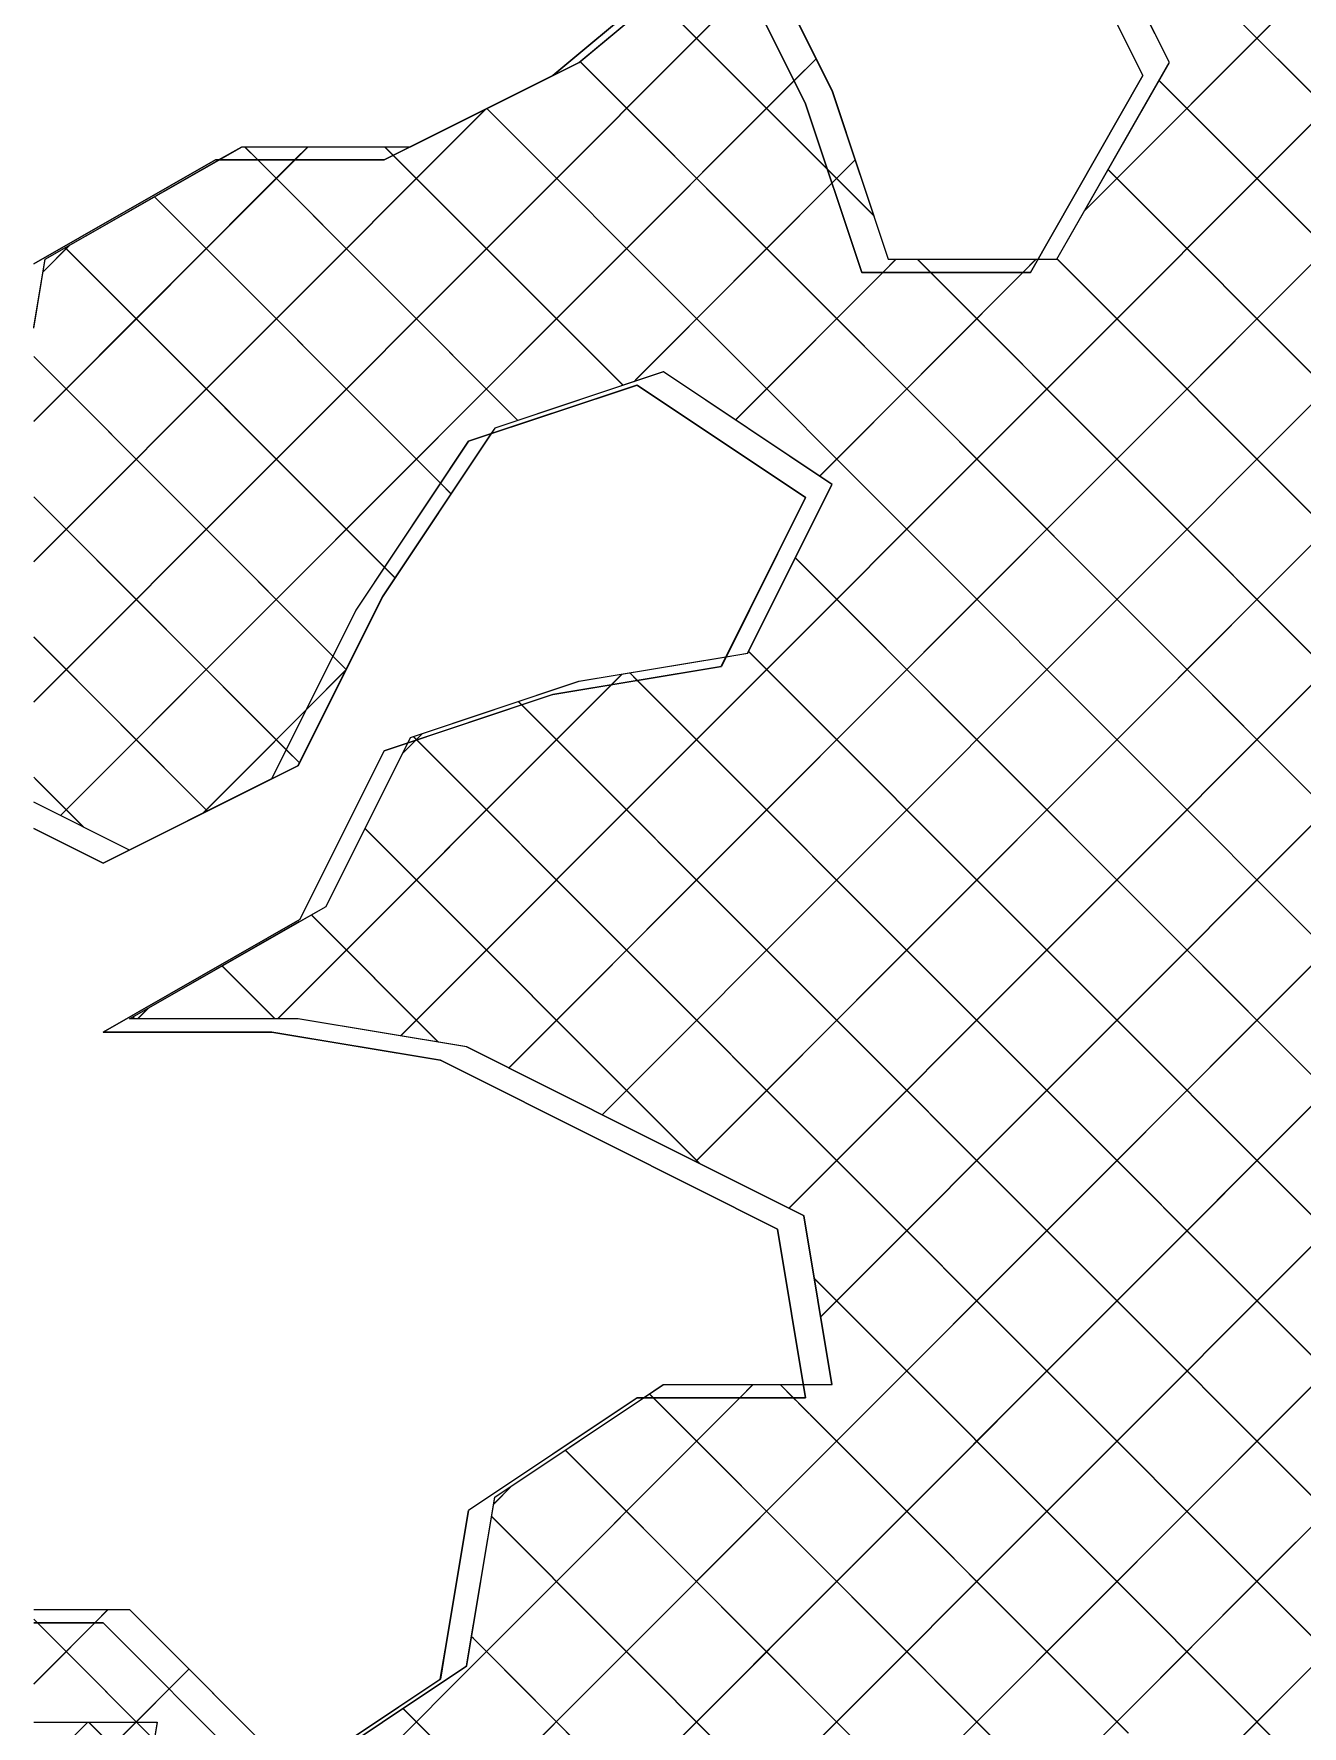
# Model space of a CAD drawing. Header units: millimetres. Extents: x -12186 to 152825, y -4386 to 9463.
# Drawn here: x 120202 to 120911, y 4770 to 5716 of the extents above; entities that cross this region are included whole.
import ezdxf

# ---------------------------------------------------------------- set-up
doc = ezdxf.new("R2010")
doc.units = ezdxf.units.MM
doc.layers.add('G-IMPT', color=8, linetype='Continuous', lineweight=5)
doc.layers.add('L-PLNT', color=71, linetype='Continuous', lineweight=5)

# ---------------------------------------------------------------- blocks, each defined once
blk = doc.blocks.new('SVA_Shades of Green Tree - Australian_Tree_based_on_Leopard_Tree_2901-1101184-Section 4')
at = {"layer": 'G-IMPT'}
for p, q in [((-39237.92, 4742.2), (-39207.67, 4772.5)), ((-39215.18, 4765.1), (-39207.8, 4772.5)), ((-39199.93, 4765.1), (-39207.31, 4772.5)), ((-39174.38, 4739.64), (-39207.18, 4772.5))]:
    blk.add_line(p, q, dxfattribs=at)
at = {"layer": 'G-IMPT', "flags": 128}
for points in [[(-39237.92, 4772.5), (-39169.03, 4772.5), (-39184.74, 4678.14), (-39216.15, 4583.78), (-39121.91, 4568.05), (-39027.67, 4599.51)], [(-39237.92, 4772.5), (-39168.91, 4772.5), (-39184.61, 4678.14), (-39216.03, 4583.78), (-39121.79, 4568.05), (-39027.55, 4599.51), (-38933.31, 4646.68), (-38980.43, 4552.33), (-38901.89, 4457.97), (-38807.65, 4410.79), (-38901.89, 4347.88), (-38996.13, 4284.98), (-39090.37, 4332.16), (-39184.61, 4347.88), (-39231.73, 4253.52), (-39237.92, 4247.33)]]:
    blk.add_lwpolyline(points, dxfattribs=at)
blk = doc.blocks.new('SVA_Shades of Green Tree - Australian_Tree_based_on_Leopard_Tree_2901-V502-Section 4')
at = {"layer": 'G-IMPT'}
for p, q in [((-38920.34, 5112.03), (-38073.48, 5960.31)), ((-38920.21, 5112.03), (-38065.97, 5967.7)), ((-38868, 5085.89), (-37994.83, 5960.53)), ((-38868.13, 5085.89), (-38003.38, 5952.09)), ((-38798.14, 4685.3), (-37530.07, 5955.51)), ((-38972.54, 5138.16), (-38168.79, 5943.26)), ((-38972.41, 5138.16), (-38168.66, 5943.26)), ((-38815.8, 5059.76), (-37931.24, 5945.8)), ((-38650.62, 5617.36), (-38326.69, 5941.82)), ((-38815.93, 5059.76), (-37941.18, 5935.97)), ((-38650.75, 5617.36), (-38340.46, 5928.17)), ((-38798.04, 4999.12), (-37879.03, 5919.67)), ((-39032.82, 5156.09), (-38285.36, 5904.8)), ((-38939.75, 4778.74), (-37815.58, 5904.8)), ((-38895.56, 4744.58), (-37737.28, 5904.8)), ((-38851.49, 4710.42), (-37655.39, 5908.53)), ((-38851.36, 4710.42), (-37655.26, 5908.53)), ((-38798.17, 4999.12), (-37888.97, 5909.84)), ((-39032.94, 5156.09), (-38292.87, 5897.4)), ((-38939.88, 4778.74), (-37823.09, 5897.4)), ((-38780.67, 4859.79), (-37744.79, 5897.4)), ((-37705.31, 4863.38), (-38648.29, 5807.95)), ((-37705.18, 4863.38), (-38648.17, 5807.95)), ((-39237.92, 5342.78), (-38826.71, 5754.68)), ((-39237.92, 5342.91), (-38839.09, 5742.41)), ((-38794.31, 5640.5), (-38890.03, 5736.39)), ((-38768.46, 5614.74), (-38889.91, 5736.39)), ((-38603.6, 5700.8), (-38611.06, 5715.73)), ((-39222.97, 5279.33), (-38800.61, 5702.4)), ((-38095.26, 4861.85), (-38932.75, 5700.75)), ((-38095.13, 4861.85), (-38932.62, 5700.75)), ((-38812.98, 5690.14), (-38800.73, 5702.4)), ((-39223.1, 5279.33), (-38812.98, 5690.14)), ((-37912.75, 4992.75), (-38609.12, 5690.29)), ((-37912.62, 4992.75), (-38608.99, 5690.29)), ((-39237.92, 5421.21), (-38985.37, 5674.18)), ((-39237.92, 5421.34), (-38985.59, 5674.09)), ((-38113.69, 4801.88), (-38984.82, 5674.47)), ((-38113.56, 4801.88), (-38984.72, 5674.51)), ((-39237.92, 5499.64), (-39084.64, 5653.17)), ((-39112.77, 5645.78), (-39120.15, 5653.17)), ((-38967.32, 5500.21), (-39120.02, 5653.17)), ((-39092.15, 5645.78), (-39084.77, 5653.17)), ((-39037.02, 5648.34), (-39041.85, 5653.17)), ((-38908.59, 5519.81), (-39041.72, 5653.17)), ((-38908.72, 5519.81), (-39037.02, 5648.34)), ((-39237.92, 5499.77), (-39092.15, 5645.78)), ((-38967.44, 5500.21), (-39112.77, 5645.78)), ((-38902.59, 5521.82), (-38778.81, 5645.81)), ((-38768.59, 5614.74), (-38794.31, 5640.5)), ((-38791.79, 5632.93), (-38778.93, 5645.81)), ((-37981.54, 4983.23), (-38637.6, 5640.39)), ((-37981.41, 4983.23), (-38637.47, 5640.39)), ((-38901.59, 5522.95), (-38791.79, 5632.93)), ((-39010.64, 5465.05), (-39170.55, 5625.23)), ((-39004.66, 5459.19), (-39170.42, 5625.23)), ((-38798.27, 4685.3), (-37866.17, 5618.96)), ((-39232.8, 5583.32), (-39218.17, 5597.98)), ((-39232.67, 5583.32), (-39218.04, 5597.98)), ((-39041.97, 5418), (-39220.38, 5596.72)), ((-39035.99, 5412.14), (-39220.25, 5596.72)), ((-38845.76, 5500.44), (-38763.47, 5582.87)), ((-38845.63, 5500.44), (-38755.96, 5590.27)), ((-38798.78, 5469.08), (-38685.17, 5582.87)), ((-38798.65, 5469.08), (-38677.66, 5590.27)), ((-38763.47, 5582.87), (-38756.08, 5590.27)), ((-38736.78, 5582.87), (-38744.16, 5590.27)), ((-38062.25, 4907.34), (-38744.03, 5590.27)), ((-38062.38, 4907.34), (-38736.78, 5582.87)), ((-38685.17, 5582.87), (-38677.79, 5590.27)), ((-38021.96, 4945.28), (-38666.08, 5590.49)), ((-38021.83, 4945.28), (-38665.95, 5590.49)), ((-39063.27, 5361.04), (-39237.92, 5535.99)), ((-39070.72, 5368.38), (-39237.92, 5535.86)), ((-39004.79, 5459.19), (-39010.64, 5465.05)), ((-39089.37, 5308.76), (-39237.92, 5457.56)), ((-39096.82, 5316.1), (-39237.92, 5457.43)), ((-38352.36, 4962.53), (-38812.4, 5423.33)), ((-38352.23, 4962.53), (-38812.27, 5423.33)), ((-39036.11, 5412.14), (-39041.97, 5418)), ((-39140.8, 5281.84), (-39237.92, 5379.13)), ((-39140.92, 5281.84), (-39237.92, 5379)), ((-39063.4, 5361.04), (-39070.72, 5368.38)), ((-38453.77, 4985.67), (-38838.5, 5371.05)), ((-38453.64, 4985.67), (-38838.37, 5371.05)), ((-39143.53, 5280.48), (-39063.44, 5360.7)), ((-39101.56, 5165.66), (-38909.17, 5358.36)), ((-39085.55, 5338.68), (-39063.57, 5360.7)), ((-38915.23, 5352.43), (-38909.3, 5358.36)), ((-38900.64, 5354.87), (-38904.87, 5359.1)), ((-38473.22, 4926.86), (-38904.74, 5359.1)), ((-38473.35, 4926.86), (-38900.64, 5354.87)), ((-39101.69, 5165.66), (-38915.23, 5352.43)), ((-39143.66, 5280.48), (-39085.55, 5338.68)), ((-38965.27, 5341.18), (-38967.14, 5343.05)), ((-38492.8, 4868.04), (-38967.01, 5343.05)), ((-38492.93, 4868.04), (-38965.27, 5341.18)), ((-39031.94, 5313.95), (-39024.48, 5321.42)), ((-39031.81, 5313.95), (-39020.62, 5325.16)), ((-39024, 5321.58), (-39025.87, 5323.45)), ((-38552.64, 4849.56), (-39025.74, 5323.45)), ((-39024.48, 5321.42), (-39020.75, 5325.16)), ((-38552.77, 4849.56), (-39024, 5321.58)), ((-39089.5, 5308.76), (-39096.82, 5316.1)), ((-39210.2, 5272.93), (-39237.92, 5300.7)), ((-39210.32, 5272.93), (-39237.15, 5299.8)), ((-38865.88, 5084.77), (-39052.86, 5272.06)), ((-38865.75, 5084.77), (-39052.73, 5272.06)), ((-39012.7, 5153.4), (-39082.95, 5223.77)), ((-39011.74, 5152.57), (-39082.82, 5223.77)), ((-39103.23, 5165.66), (-39132.78, 5195.26)), ((-39103.1, 5165.66), (-39132.65, 5195.26)), ((-39181.53, 5165.66), (-39182.62, 5166.75)), ((-39181.4, 5165.66), (-39182.49, 5166.75)), ((-39179.98, 5165.66), (-39173.94, 5171.71)), ((-39179.86, 5165.66), (-39173.81, 5171.71)), ((-38622.55, 4841.02), (-38801.73, 5020.5)), ((-38622.42, 4841.02), (-38801.6, 5020.5)), ((-38983.95, 4812.89), (-38835.88, 4961.21)), ((-38843.39, 4953.82), (-38836.01, 4961.21)), ((-38813.45, 4953.82), (-38820.83, 4961.21)), ((-38626.15, 4766.33), (-38820.7, 4961.21)), ((-38629.73, 4697.27), (-38361.61, 4965.83)), ((-38629.6, 4697.27), (-38361.48, 4965.83)), ((-38984.08, 4812.89), (-38843.39, 4953.82)), ((-38891.75, 4953.82), (-38893.92, 4955.99)), ((-38629.88, 4691.64), (-38893.79, 4955.99)), ((-38781.73, 4843.61), (-38891.75, 4953.82)), ((-38810.61, 4950.97), (-38813.45, 4953.82)), ((-38804.52, 4944.88), (-38810.45, 4950.81)), ((-38626.28, 4766.33), (-38803.99, 4944.34)), ((-38555.99, 4849.56), (-38470.61, 4935.08)), ((-38555.86, 4849.56), (-38470.48, 4935.08)), ((-38701.97, 4685.3), (-38940.9, 4924.63)), ((-38701.84, 4685.3), (-38940.78, 4924.63)), ((-38980.99, 4894.42), (-38970.64, 4904.78)), ((-38980.86, 4894.42), (-38970.52, 4904.78)), ((-38780.27, 4685.3), (-38982.14, 4887.5)), ((-38780.14, 4685.3), (-38982.01, 4887.5)), ((-38895.69, 4744.58), (-38781.14, 4859.32)), ((-38625.6, 4779.83), (-38555.99, 4849.56)), ((-38625.48, 4779.83), (-38555.86, 4849.56)), ((-38224.96, 4521.19), (-38552.77, 4849.56)), ((-38224.83, 4521.19), (-38552.64, 4849.56)), ((-39237.92, 4793.78), (-39196.37, 4835.4)), ((-39203.88, 4828.01), (-39196.5, 4835.4)), ((-38630.01, 4691.64), (-38780.67, 4842.55)), ((-38273.33, 4491.22), (-38622.55, 4841.02)), ((-38273.2, 4491.22), (-38622.42, 4841.02)), ((-39014.31, 4606.15), (-39237.92, 4830.13)), ((-39235.93, 4828.01), (-39237.92, 4830)), ((-39237.92, 4793.91), (-39203.88, 4828.01)), ((-39014.4, 4606.11), (-39235.93, 4828.01)), ((-38992.27, 4819.23), (-38993.33, 4820.28)), ((-38992.15, 4819.23), (-38993.2, 4820.28)), ((-38631.35, 4457.7), (-38992.27, 4819.23)), ((-38631.23, 4457.7), (-38992.15, 4819.23)), ((-39221.71, 4574.86), (-38984.08, 4812.89)), ((-39221.6, 4574.84), (-38983.95, 4812.89)), ((-39188.25, 4765.1), (-39151.23, 4802.19)), ((-39162.38, 4791.14), (-39151.36, 4802.19)), ((-39188.38, 4765.1), (-39162.38, 4791.14)), ((-39154.59, 4563.66), (-38939.88, 4778.74)), ((-39154.48, 4563.64), (-38939.75, 4778.74)), ((-38696.38, 4444.41), (-39031.61, 4780.21)), ((-38696.25, 4444.41), (-39031.49, 4780.21)), ((-38719.98, 4685.3), (-38625.6, 4779.83)), ((-38719.85, 4685.3), (-38625.48, 4779.83))]:
    blk.add_line(p, q, dxfattribs=at)
at = {"layer": 'G-IMPT', "flags": 128}
for points in [[(-39237.92, 5551.81), (-39231.52, 5590.27), (-39121.57, 5653.17), (-39027.33, 5653.17), (-38933.09, 5700.35), (-38838.85, 5778.99), (-38791.73, 5684.63), (-38760.32, 5590.27), (-38666.08, 5590.27), (-38603.25, 5700.35), (-38650.37, 5794.71), (-38634.66, 5889.07), (-38540.42, 5904.8), (-38446.18, 5967.7), (-38336.24, 5999.16), (-38320.53, 5904.8), (-38226.29, 5904.8), (-38132.05, 5967.7), (-38037.81, 5967.7), (-37943.57, 5951.98), (-37849.33, 5904.8), (-37660.85, 5904.8), (-37566.61, 5967.7), (-37527.18, 5954.54)], [(-38611.34, 5716.29), (-38650.5, 5794.71), (-38635.64, 5883.98)], [(-38851.95, 5768.17), (-38838.98, 5778.99), (-38791.86, 5684.63), (-38760.45, 5590.27), (-38676.66, 5590.27)], [(-39027.46, 5653.17), (-38933.22, 5700.35), (-38851.95, 5768.17)], [(-38676.66, 5590.27), (-38666.21, 5590.27), (-38603.38, 5700.35)], [(-39134.62, 5645.78), (-39121.7, 5653.17), (-39027.46, 5653.17)], [(-39237.92, 5552.58), (-39231.64, 5590.27), (-39135.78, 5645.12)], [(-39237.92, 4835.4), (-39184.4, 4835.4), (-39090.16, 4741.04), (-38995.92, 4803.95), (-38980.21, 4898.31), (-38885.97, 4961.21), (-38791.73, 4961.21), (-38807.44, 5055.57), (-38901.68, 5102.75), (-38995.92, 5149.93), (-39090.16, 5165.66), (-39184.4, 5165.66), (-39074.45, 5228.56), (-39027.33, 5322.92), (-38933.09, 5354.37), (-38838.85, 5370.1), (-38791.73, 5464.46), (-38885.97, 5527.36), (-38980.21, 5495.91), (-39043.04, 5401.55), (-39090.16, 5307.19), (-39184.4, 5260.01), (-39237.92, 5286.81)], [(-38886.1, 5527.36), (-38980.34, 5495.91), (-38982.47, 5492.7)], [(-38850.96, 5368.1), (-38838.98, 5370.1), (-38791.86, 5464.46), (-38886.06, 5527.34)], [(-38982.47, 5492.7), (-39043.16, 5401.55), (-39090.28, 5307.19), (-39104.96, 5299.85)], [(-39028.95, 5319.93), (-39027.46, 5322.92), (-38933.22, 5354.37), (-38850.96, 5368.1)], [(-39088.62, 5220.53), (-39074.58, 5228.56), (-39028.95, 5319.93)], [(-39104.96, 5299.85), (-39184.52, 5260.01), (-39237.92, 5286.74)], [(-38807.77, 4961.21), (-38791.86, 4961.21), (-38807.56, 5055.57), (-38901.8, 5102.75), (-38996.04, 5149.93), (-39090.28, 5165.66), (-39184.52, 5165.66), (-39089.55, 5220)], [(-38897.18, 4953.82), (-38886.1, 4961.21), (-38807.77, 4961.21)], [(-39091.72, 4742.49), (-39090.28, 4741.04), (-38996.04, 4803.95), (-38980.34, 4898.31), (-38897.18, 4953.82)], [(-39237.92, 4835.4), (-39184.52, 4835.4), (-39091.72, 4742.49)]]:
    blk.add_lwpolyline(points, dxfattribs=at)
at = {"layer": 'L-PLNT'}
for p, q in [((-38618.1, 5692.96), (-38665.22, 5787.32)), ((-38665.18, 5787.32), (-38618.06, 5692.96)), ((-38853.66, 5771.59), (-38947.9, 5692.96)), ((-38947.9, 5693), (-38853.7, 5771.59)), ((-38853.7, 5771.59), (-38806.58, 5677.23)), ((-38806.54, 5677.23), (-38853.66, 5771.59)), ((-38947.9, 5692.96), (-39042.14, 5645.78)), ((-39042.14, 5645.8), (-38947.94, 5692.96)), ((-38947.94, 5692.96), (-38947.9, 5692.96)), ((-38680.93, 5582.87), (-38618.1, 5692.96)), ((-38618.06, 5692.96), (-38680.88, 5582.87)), ((-38618.1, 5692.96), (-38618.06, 5692.96)), ((-38806.58, 5677.23), (-38775.17, 5582.87)), ((-38806.58, 5677.23), (-38806.54, 5677.23)), ((-38775.12, 5582.87), (-38806.54, 5677.23)), ((-39136.38, 5645.78), (-39237.92, 5587.68)), ((-39237.92, 5587.71), (-39136.42, 5645.78)), ((-39136.42, 5645.78), (-39136.38, 5645.78)), ((-39042.14, 5645.78), (-39136.38, 5645.78)), ((-39136.38, 5645.78), (-39042.18, 5645.78)), ((-39042.18, 5645.78), (-39042.14, 5645.78)), ((-38775.17, 5582.87), (-38775.12, 5582.87)), ((-38680.88, 5582.87), (-38775.12, 5582.87)), ((-38775.12, 5582.87), (-38680.93, 5582.87)), ((-38680.93, 5582.87), (-38680.88, 5582.87)), ((-38995.02, 5488.52), (-38900.78, 5519.97)), ((-38900.82, 5519.97), (-38995.02, 5488.53)), ((-38900.82, 5519.97), (-38900.78, 5519.97)), ((-38900.78, 5519.97), (-38806.54, 5457.06)), ((-38806.58, 5457.06), (-38900.78, 5519.94)), ((-38995.06, 5488.52), (-39057.89, 5394.16)), ((-39057.84, 5394.16), (-38995.02, 5488.52)), ((-38995.06, 5488.52), (-38995.02, 5488.52)), ((-38853.7, 5362.71), (-38806.58, 5457.06)), ((-38806.54, 5457.06), (-38853.66, 5362.71)), ((-38806.58, 5457.06), (-38806.54, 5457.06)), ((-39057.89, 5394.16), (-39105.01, 5299.8)), ((-39104.96, 5299.8), (-39057.84, 5394.16)), ((-39057.89, 5394.16), (-39057.84, 5394.16)), ((-38853.66, 5362.71), (-38947.9, 5346.98)), ((-38947.9, 5346.99), (-38853.7, 5362.71)), ((-38853.7, 5362.71), (-38853.66, 5362.71)), ((-38947.9, 5346.98), (-39042.14, 5315.53)), ((-39042.14, 5315.54), (-38947.94, 5346.98)), ((-38947.94, 5346.98), (-38947.9, 5346.98)), ((-39089.3, 5221.17), (-39042.18, 5315.53)), ((-39042.14, 5315.53), (-39089.26, 5221.17)), ((-39042.18, 5315.53), (-39042.14, 5315.53)), ((-39199.2, 5252.62), (-39104.96, 5299.8)), ((-39105.01, 5299.8), (-39199.2, 5252.64)), ((-39105.01, 5299.8), (-39104.96, 5299.8)), ((-39237.92, 5272), (-39199.2, 5252.62)), ((-39199.25, 5252.62), (-39237.92, 5271.98)), ((-39199.25, 5252.62), (-39199.2, 5252.62)), ((-39089.26, 5221.17), (-39199.2, 5158.26)), ((-39199.2, 5158.29), (-39089.3, 5221.17)), ((-39089.3, 5221.17), (-39089.26, 5221.17)), ((-39199.25, 5158.26), (-39199.2, 5158.26)), ((-39199.2, 5158.26), (-39104.96, 5158.26)), ((-39105.01, 5158.26), (-39199.2, 5158.26)), ((-39105.01, 5158.26), (-39104.96, 5158.26)), ((-39104.96, 5158.26), (-39010.72, 5142.54)), ((-39010.77, 5142.54), (-39104.96, 5158.25)), ((-39010.77, 5142.54), (-39010.72, 5142.54)), ((-39010.72, 5142.54), (-38916.48, 5095.36)), ((-38916.53, 5095.36), (-39010.72, 5142.51)), ((-38916.48, 5095.36), (-38822.24, 5048.18)), ((-38822.29, 5048.18), (-38916.48, 5095.33)), ((-38806.58, 4953.82), (-38822.29, 5048.18)), ((-38822.29, 5048.18), (-38822.24, 5048.18)), ((-38822.24, 5048.18), (-38806.54, 4953.82)), ((-38900.78, 4953.82), (-38995.02, 4890.91)), ((-38995.02, 4890.94), (-38900.82, 4953.82)), ((-38900.82, 4953.82), (-38900.78, 4953.82)), ((-38806.54, 4953.82), (-38900.78, 4953.82)), ((-38900.78, 4953.82), (-38806.58, 4953.82)), ((-38806.58, 4953.82), (-38806.54, 4953.82)), ((-39008.08, 4812.68), (-38995.06, 4890.91)), ((-38995.02, 4890.91), (-39008.04, 4812.68)), ((-38995.06, 4890.91), (-38995.02, 4890.91)), ((-39199.2, 4828.01), (-39237.92, 4828.01)), ((-39237.92, 4828.01), (-39199.25, 4828.01)), ((-39199.25, 4828.01), (-39105.01, 4733.65)), ((-39199.25, 4828.01), (-39199.2, 4828.01)), ((-39104.96, 4733.65), (-39199.2, 4828.01)), ((-39010.77, 4796.55), (-39008.08, 4812.68)), ((-39008.04, 4812.68), (-39010.72, 4796.55)), ((-39010.72, 4796.55), (-39104.96, 4733.65)), ((-39104.96, 4733.68), (-39010.77, 4796.55)), ((-39010.77, 4796.55), (-39010.72, 4796.55))]:
    blk.add_line(p, q, dxfattribs=at)

msp = doc.modelspace()

# ---------------------------------------------------------------- block references
at = {"layer": 'L-PLNT'}
for name in ['SVA_Shades of Green Tree - Australian_Tree_based_on_Leopard_Tree_2901-V502-Section 4', 'SVA_Shades of Green Tree - Australian_Tree_based_on_Leopard_Tree_2901-1101184-Section 4']:
    msp.add_blockref(name, (159440.27, 0), dxfattribs=at)

doc.saveas('drawing.dxf')
